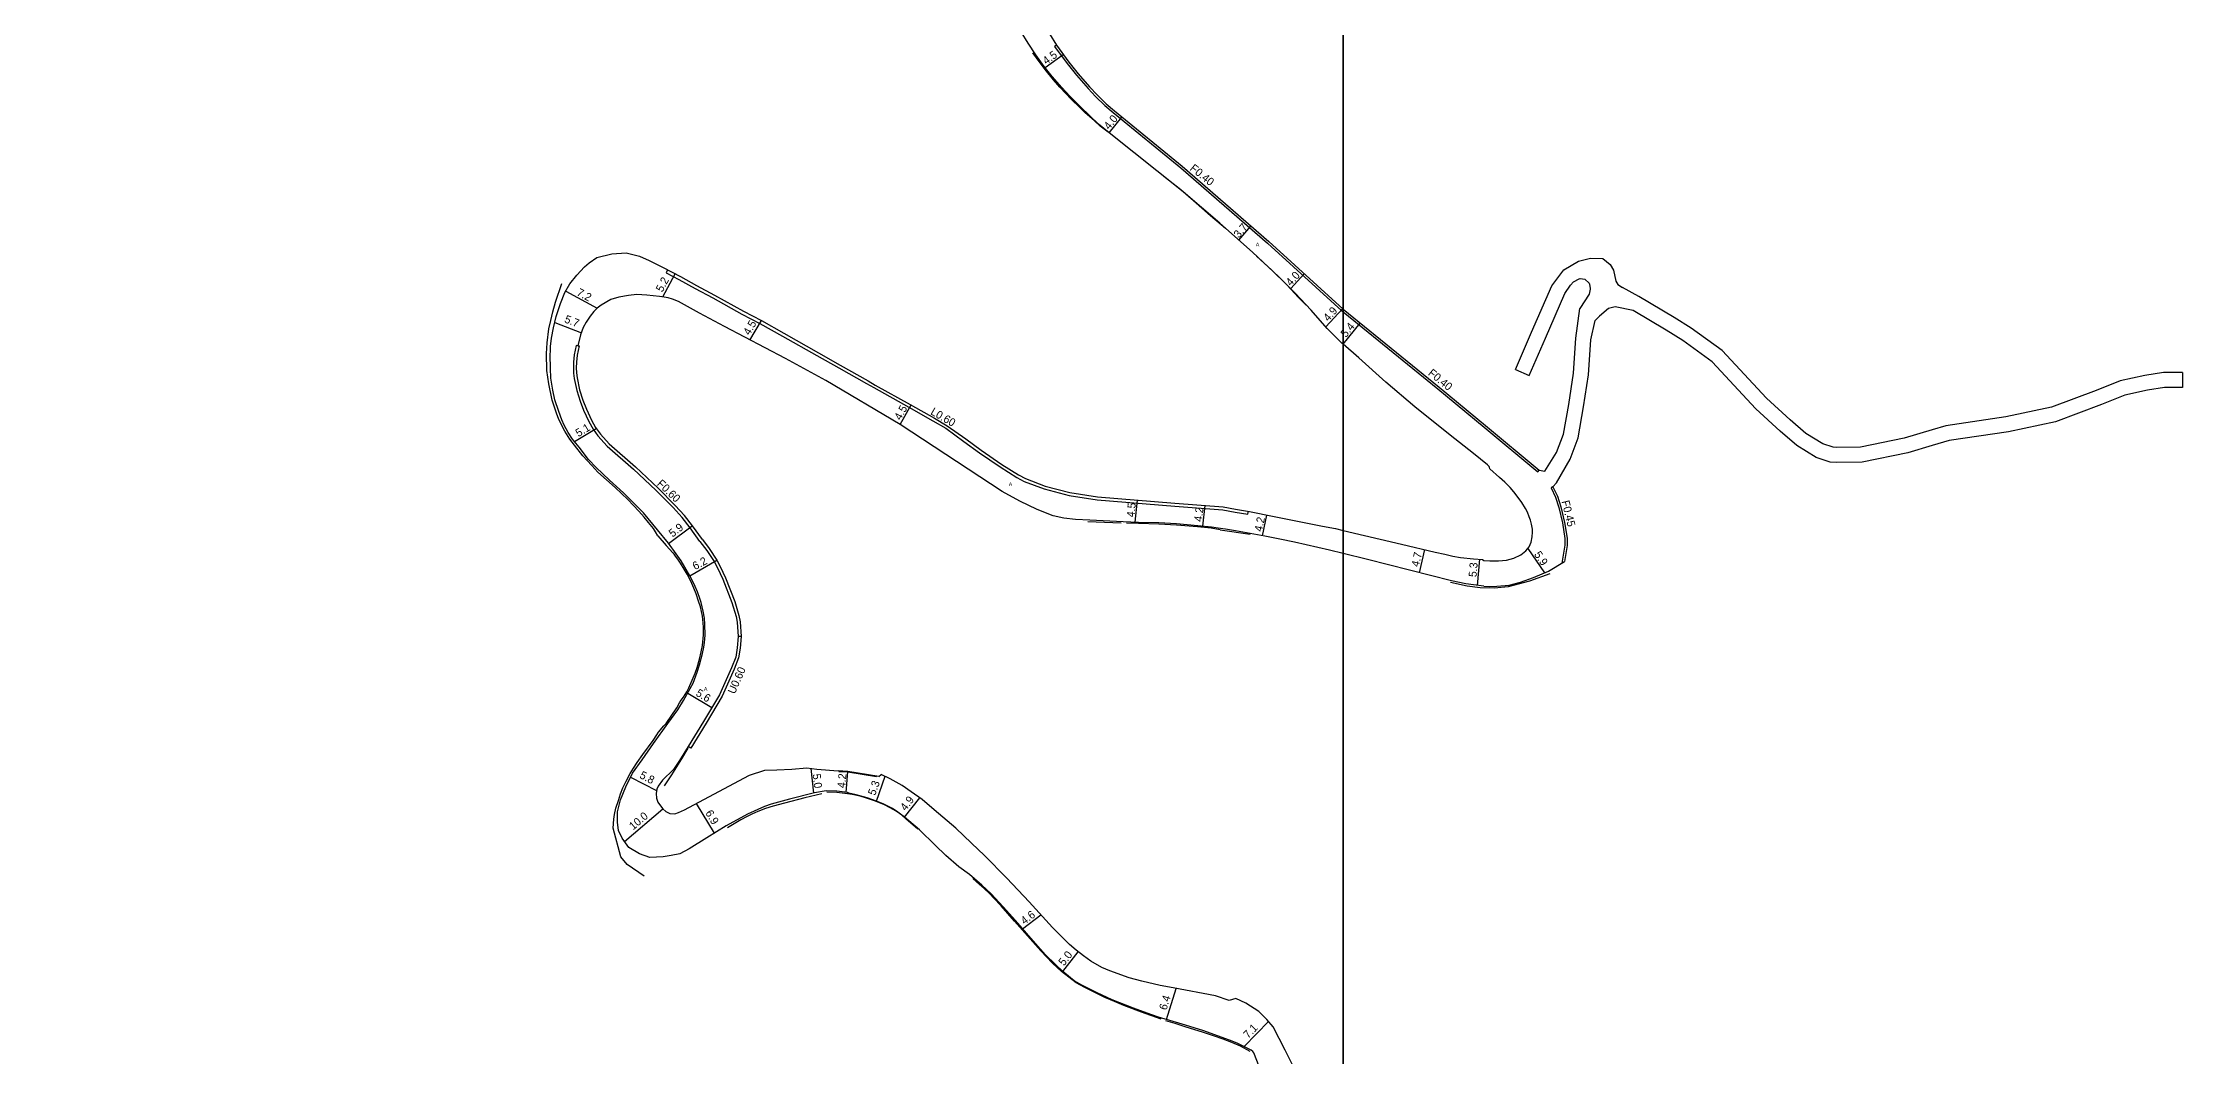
# Model space of a CAD drawing. Header units: metres. Extents: x -28000 to -24000, y -105000 to -102000.
# Drawn here: x -26660 to -26232, y -103681.4 to -103478.8 of the extents above; entities that cross this region are included whole.
import ezdxf

# ---------------------------------------------------------------- set-up
doc = ezdxf.new("R2010")
doc.units = ezdxf.units.M
doc.header["$LTSCALE"] = 2.5
for name, color, linetype in [('側溝・桝', 7, 'Continuous'), ('図郭', 7, 'Continuous'), ('幅員', 7, 'Continuous'), ('歩道・分離帯・安全施設', 7, 'Continuous'), ('舗装', 7, 'Continuous'), ('道路', 7, 'Continuous')]:
    doc.layers.add(name, color=color, linetype=linetype)
doc.styles.get("Standard").update_dxf_attribs({"font": ''})
doc.styles.add('YOKO_DECO', font='')
doc.styles.get('Standard').set_extended_font_data('@MS PGothic')
doc.styles.get('YOKO_DECO').set_extended_font_data('MS PGothic')

msp = doc.modelspace()

# ---------------------------------------------------------------- linework, layer by layer
at = {"layer": '側溝・桝'}
for points in [[(-26457.32, -103479.25), (-26457.66, -103479.5), (-26455.18, -103482.91), (-26453.28, -103485.25), (-26450.98, -103487.89), (-26449.47, -103489.49), (-26447.65, -103491.32), (-26445.96, -103492.72), (-26432.46, -103503.79), (-26415.13, -103518.84), (-26400.26, -103532.37), (-26400, -103532.58)], [(-26535.04, -103524.17), (-26535.35, -103524.74), (-26532.81, -103526.1), (-26529.57, -103527.9), (-26526.01, -103529.78), (-26520.2, -103533.01), (-26516.61, -103534.88), (-26512.11, -103537.43), (-26505.21, -103541.32), (-26500.84, -103543.78), (-26495.26, -103546.91), (-26493.83, -103547.71), (-26486.82, -103551.59), (-26482, -103554.32), (-26479.45, -103555.85), (-26475.79, -103558.46), (-26472.71, -103560.72), (-26468.56, -103563.58), (-26465.19, -103565.71), (-26463.77, -103566.45), (-26459.74, -103567.98), (-26454.73, -103569.3), (-26449.16, -103570.15)], [(-26400, -103532.58), (-26381.04, -103547.93), (-26371.75, -103555.62), (-26361.07, -103564.53), (-26360.8, -103564.2)], [(-26553, -103539.33), (-26553.32, -103539.26), (-26553.72, -103541.15), (-26553.87, -103542.61), (-26553.9, -103543.75), (-26553.84, -103544.84), (-26553.74, -103545.88), (-26553.21, -103548.29), (-26552.56, -103550.39), (-26551.85, -103552.22), (-26550.83, -103554.5), (-26549.94, -103555.99), (-26548.97, -103557.36), (-26547.16, -103559.39), (-26541.84, -103564.02), (-26537.39, -103568.23), (-26533.97, -103571.66), (-26532.15, -103573.67)], [(-26358.01, -103567.56), (-26358.4, -103567.75), (-26357.52, -103569.58), (-26356.87, -103571.67), (-26356.11, -103574.75), (-26355.63, -103577.87), (-26355.64, -103579.23), (-26356.21, -103582.79)], [(-26449.16, -103570.15), (-26433.65, -103571.38), (-26424.01, -103572.13)], [(-26424.01, -103572.13), (-26421.59, -103572.61), (-26419.01, -103573.01), (-26418.92, -103572.41)], [(-26528.58, -103578.45), (-26530.57, -103575.72), (-26532.15, -103573.67)], [(-26528.58, -103578.45), (-26527.24, -103580.25), (-26525.71, -103582.5), (-26525.08, -103583.71), (-26524.01, -103586), (-26522.19, -103590.68), (-26521.37, -103593.44), (-26521.16, -103594.62), (-26520.94, -103597.44)], [(-26520.34, -103597.45), (-26520.94, -103597.44), (-26521.13, -103599.73), (-26521.44, -103601.58), (-26522.29, -103603.75), (-26524.68, -103609.1), (-26527.88, -103614.47), (-26530.93, -103619.45)]]:
    msp.add_lwpolyline(points, dxfattribs=at)
at = {"layer": '図郭'}
for points in [[(-27200, -103800), (-26400, -103800), (-26400, -103200), (-27200, -103200)], [(-26400, -103800), (-25600, -103800), (-25600, -103200), (-26400, -103200)]]:
    msp.add_lwpolyline(points, close=True, dxfattribs=at)
at = {"layer": '幅員'}
for points in [[(-26459.57, -103483.75), (-26455.96, -103481.12)], [(-26446.76, -103496.75), (-26444.2, -103493.63)], [(-26420.81, -103518.22), (-26418.4, -103515.44)], [(-26536.02, -103529.57), (-26533.56, -103524.96)], [(-26410.45, -103527.93), (-26407.76, -103524.98)], [(-26555.43, -103528.43), (-26549.13, -103531.83)], [(-26403.41, -103535.59), (-26400.1, -103531.95)], [(-26557.6, -103534.68), (-26552.3, -103536.73)], [(-26518.59, -103538.21), (-26516.3, -103534.32)], [(-26400, -103539.01), (-26396.59, -103534.8)], [(-26488.56, -103555.11), (-26486.33, -103551.17)], [(-26553.68, -103558.46), (-26549.32, -103555.86)], [(-26441.54, -103574.63), (-26441.1, -103570.18)], [(-26428.05, -103575.42), (-26427.57, -103571.25)], [(-26534.84, -103578.86), (-26530.12, -103575.33)], [(-26416.07, -103577.31), (-26415.2, -103573.18)], [(-26384.71, -103584.71), (-26383.62, -103580.09)], [(-26363.04, -103579.86), (-26359.69, -103584.71)], [(-26530.58, -103585.35), (-26525.2, -103582.19)], [(-26373.13, -103587.26), (-26372.63, -103582.03)], [(-26531.02, -103608.79), (-26526.2, -103611.65)], [(-26506.43, -103623.84), (-26505.87, -103628.78)], [(-26542.47, -103625.61), (-26537.25, -103628.24)], [(-26499.37, -103628.63), (-26498.98, -103624.46)], [(-26493.31, -103630.37), (-26491.56, -103625.42)], [(-26543.68, -103638.45), (-26536.02, -103631.94)], [(-26529.35, -103630.88), (-26525.74, -103636.78)], [(-26487.65, -103633.58), (-26484.61, -103629.71)], [(-26464.07, -103655.89), (-26460.42, -103653.11)], [(-26456, -103664.46), (-26452.95, -103660.53)], [(-26435.32, -103674), (-26433.39, -103667.85)], [(-26419.75, -103679.46), (-26414.83, -103674.36)]]:
    msp.add_lwpolyline(points, dxfattribs=at)
at = {"layer": '歩道・分離帯・安全施設'}
for points in [[(-26446.94, -103496.63), (-26448.53, -103495.45), (-26449.73, -103494.34), (-26451.53, -103492.77), (-26452.64, -103491.73), (-26454.34, -103490.04), (-26456.59, -103487.64), (-26457.89, -103486.21), (-26459.29, -103484.46), (-26460.73, -103482.53), (-26462.01, -103480.76)], [(-26423.49, -103515.88), (-26426.52, -103513.35), (-26429.37, -103510.87), (-26432.46, -103508.2), (-26435.81, -103505.53)], [(-26407.36, -103531.26), (-26408.88, -103529.67), (-26411.24, -103527.17), (-26414.24, -103524.23), (-26417.27, -103521.43)], [(-26537.03, -103577.36), (-26537.48, -103576.54), (-26537.86, -103575.9), (-26538.89, -103574.65), (-26539.75, -103573.59), (-26540.81, -103572.4), (-26541.85, -103571.31), (-26543, -103570.11), (-26545.55, -103567.69), (-26548.97, -103564.6), (-26550.21, -103563.29), (-26552.01, -103561.34), (-26553.69, -103559.24), (-26554.57, -103558), (-26555.58, -103556.4), (-26556.77, -103554.08), (-26557.29, -103552.8), (-26558.12, -103550.19), (-26558.8, -103546.93), (-26559.19, -103544.29), (-26559.26, -103540.86), (-26559.13, -103538.75), (-26558.78, -103535.93), (-26558.43, -103534.3), (-26558.01, -103532.59), (-26557.44, -103530.65), (-26556.19, -103526.88)], [(-26444.39, -103574.81), (-26451.04, -103574.52)], [(-26424.54, -103576.14), (-26426.35, -103575.8), (-26429.08, -103575.56), (-26433.3, -103575.18), (-26436.81, -103575), (-26440.87, -103574.89), (-26443.32, -103574.78)], [(-26424.54, -103576.14), (-26418.59, -103577.04)], [(-26537.03, -103577.36), (-26535.33, -103579.29), (-26534.01, -103580.71), (-26533.68, -103581.13)], [(-26539.72, -103645.37), (-26543.12, -103643.03), (-26544.4, -103641.52), (-26545.92, -103635.76), (-26545.78, -103633.97), (-26545.66, -103633.07), (-26545.37, -103631.8), (-26544.9, -103630.23), (-26544.46, -103628.94), (-26543.97, -103627.69), (-26543.36, -103626.38), (-26542.53, -103624.87), (-26541.9, -103623.81), (-26541.12, -103622.64), (-26540, -103621.05), (-26537.96, -103618.24), (-26537.21, -103617.12), (-26536.86, -103616.6), (-26535.81, -103615.32), (-26535.36, -103614.88), (-26533.19, -103611.75), (-26532.66, -103610.72), (-26532.36, -103610.21), (-26531.9, -103609.57), (-26531.22, -103608.53), (-26530.8, -103607.7), (-26530.11, -103606.17), (-26529.55, -103604.8), (-26529.15, -103603.64), (-26528.65, -103601.97), (-26528.34, -103600.51), (-26528.06, -103599.29), (-26527.88, -103597.13), (-26527.87, -103595.64), (-26527.94, -103594.76), (-26528.09, -103593.43), (-26528.26, -103592.48), (-26528.5, -103591.52), (-26528.84, -103590.4), (-26529.35, -103588.92), (-26529.8, -103587.82), (-26530.4, -103586.42), (-26531.15, -103585.03), (-26531.73, -103584), (-26532.46, -103582.84), (-26532.99, -103582.04), (-26533.68, -103581.13)], [(-26378.48, -103586.62), (-26375.17, -103587.34), (-26372.54, -103587.68), (-26369.76, -103587.72), (-26366.94, -103587.44), (-26362.64, -103586.37), (-26358.59, -103584.84)], [(-26535.66, -103627.31), (-26534.23, -103625.12), (-26532.19, -103621.92), (-26530.97, -103619.81)], [(-26493.28, -103625.53), (-26498.99, -103624.61), (-26500.79, -103624.49)], [(-26504.18, -103628.89), (-26507.58, -103629.75), (-26511.71, -103630.76), (-26513.95, -103631.39), (-26515.46, -103631.85), (-26517.03, -103632.47), (-26518.19, -103632.97), (-26519.3, -103633.52), (-26520.4, -103634.12), (-26521.72, -103634.89), (-26523.09, -103635.73)], [(-26499.09, -103628.9), (-26501.24, -103628.62), (-26503.21, -103628.56)], [(-26484.99, -103635.99), (-26487.34, -103634.01), (-26488.23, -103633.21), (-26489.38, -103632.4), (-26490.58, -103631.7), (-26491.71, -103631.12), (-26493.47, -103630.39), (-26495.27, -103629.78), (-26496.55, -103629.37), (-26498.13, -103629.04), (-26499.09, -103628.9)], [(-26436.38, -103673.95), (-26440.29, -103672.6), (-26443.81, -103671.24), (-26445.72, -103670.46), (-26447.62, -103669.64), (-26449.25, -103668.85), (-26451.64, -103667.64), (-26453.38, -103666.69), (-26456.3, -103664.43), (-26458.11, -103662.75), (-26460.45, -103660.28), (-26463.09, -103657.29), (-26465.68, -103654.37), (-26468.34, -103651.31), (-26469.8, -103649.76), (-26470.63, -103648.9), (-26471.84, -103647.77), (-26472.7, -103647.02), (-26474.02, -103645.87)], [(-26418.54, -103680.4), (-26420.48, -103679.36), (-26422.21, -103678.61), (-26423.94, -103677.98), (-26425.89, -103677.3), (-26427.88, -103676.64), (-26431.59, -103675.48), (-26433.57, -103674.86), (-26435.42, -103674.27)]]:
    msp.add_lwpolyline(points, dxfattribs=at)
at = {"layer": '道路'}
for points in [[(-26400, -103539.01), (-26400.22, -103538.82), (-26403.17, -103535.87), (-26406.34, -103532.24), (-26409.54, -103528.86), (-26412.8, -103525.56), (-26418.09, -103520.64), (-26424.62, -103514.85), (-26431.96, -103508.56), (-26437.2, -103504.36), (-26446.43, -103497.02), (-26448.9, -103495.03), (-26452.5, -103491.57), (-26454.64, -103489.42), (-26456.25, -103487.71), (-26458.17, -103485.52), (-26459.73, -103483.54), (-26461.45, -103481.2), (-26462.98, -103478.84), (-26464.38, -103476.62)], [(-26458.69, -103476.96), (-26457.32, -103479.25), (-26454.85, -103482.66), (-26452.96, -103484.98), (-26450.67, -103487.61), (-26449.17, -103489.2), (-26447.36, -103491.01), (-26445.7, -103492.4), (-26432.18, -103503.47), (-26414.85, -103518.52), (-26400, -103532.04)], [(-26537.04, -103576.12), (-26539.87, -103572.75), (-26543.88, -103568.77), (-26546.69, -103566.21), (-26549.35, -103563.7), (-26550.85, -103562.08), (-26552.75, -103559.62), (-26554.06, -103557.99), (-26554.91, -103556.7), (-26555.71, -103555.25), (-26556.2, -103554.17), (-26556.83, -103552.52), (-26557.63, -103550.18), (-26558.01, -103548.2), (-26558.43, -103545.8), (-26558.47, -103543.82), (-26558.47, -103543.02), (-26558.55, -103542.03), (-26558.49, -103539.47), (-26558.24, -103537.85), (-26557.85, -103535.79), (-26557.33, -103533.49), (-26556.46, -103530.89), (-26555.59, -103528.72), (-26554.59, -103526.94), (-26553.17, -103525.2), (-26551.66, -103523.56), (-26550.74, -103522.74), (-26549.19, -103521.7), (-26546.23, -103520.94), (-26543.33, -103520.74), (-26540.64, -103521.45), (-26538.71, -103522.3), (-26535.94, -103523.69), (-26532.5, -103525.53), (-26529.26, -103527.33), (-26525.7, -103529.21), (-26519.9, -103532.44), (-26516.3, -103534.32), (-26511.8, -103536.86), (-26504.9, -103540.76), (-26500.53, -103543.22), (-26494.94, -103546.34), (-26493.53, -103547.19), (-26486.53, -103551.06), (-26481.7, -103553.8), (-26479.12, -103555.35), (-26475.44, -103557.97), (-26472.36, -103560.22), (-26468.23, -103563.08), (-26464.88, -103565.18), (-26463.52, -103565.9), (-26459.55, -103567.4), (-26454.61, -103568.7), (-26449.09, -103569.55)], [(-26365.51, -103544.07), (-26362.29, -103536.65), (-26358.27, -103527.35), (-26355.85, -103524.18), (-26352.93, -103522.44), (-26350.52, -103521.82)], [(-26350.52, -103521.82), (-26348.02, -103521.91), (-26346.58, -103523.13), (-26345.91, -103524.24), (-26345.47, -103526.45), (-26345.03, -103527.12), (-26344.14, -103527.67)], [(-26450.63, -103574.23), (-26453.48, -103574.11), (-26455.83, -103573.82), (-26457.97, -103573.37), (-26461.15, -103572.07), (-26464.64, -103570.38), (-26468.18, -103568.5), (-26488.56, -103555.11), (-26503.41, -103546.28), (-26511.5, -103541.92), (-26523.7, -103535.52), (-26528.65, -103532.86), (-26532.86, -103530.53), (-26534.04, -103530.03), (-26534.94, -103529.77), (-26535.72, -103529.61), (-26536.64, -103529.49), (-26539.21, -103529.21), (-26541.18, -103529.12), (-26542.85, -103529.28), (-26544.81, -103529.62), (-26546.38, -103530.13), (-26548.33, -103531.22), (-26549.13, -103531.83), (-26549.82, -103532.51), (-26550.54, -103533.46), (-26551.33, -103534.62), (-26551.91, -103535.71), (-26552.48, -103537.19), (-26553, -103539.33), (-26552.74, -103539.38), (-26553.14, -103541.24), (-26553.28, -103542.64), (-26553.31, -103543.74), (-26553.24, -103544.79), (-26553.15, -103545.79), (-26552.64, -103548.14), (-26552, -103550.2), (-26551.3, -103551.99), (-26550.3, -103554.23), (-26549.44, -103555.66), (-26548.5, -103556.99), (-26546.74, -103558.97), (-26541.45, -103563.58), (-26536.97, -103567.81), (-26533.54, -103571.25), (-26531.69, -103573.3)], [(-26362.75, -103545.27), (-26359.54, -103537.85), (-26355.66, -103528.88), (-26354.54, -103527.22), (-26353.89, -103526.56), (-26352.77, -103525.94), (-26352.56, -103525.9), (-26351.67, -103526.01), (-26350.77, -103526.84), (-26350.68, -103527), (-26350.56, -103527.88), (-26350.57, -103528), (-26350.79, -103529), (-26352.67, -103531.87)], [(-26232.16, -103544.68), (-26235.95, -103544.68), (-26239.7, -103545.28), (-26244.57, -103546.35), (-26249.41, -103548.31), (-26258.36, -103551.65), (-26267.47, -103553.57), (-26279.43, -103555.35), (-26282.17, -103556.16), (-26287.81, -103557.81), (-26296.51, -103559.61), (-26301.27, -103559.71), (-26301.99, -103559.64), (-26304.08, -103558.97), (-26307.44, -103556.86), (-26310.56, -103554.16), (-26315.31, -103549.83), (-26324.17, -103540.29), (-26330.38, -103535.81), (-26333.81, -103533.68), (-26340.84, -103529.49), (-26344.14, -103527.67)], [(-26400, -103532.04), (-26399.99, -103532.05), (-26380.78, -103547.61), (-26371.48, -103555.3), (-26360.8, -103564.2)], [(-26360.8, -103564.2), (-26359.62, -103564.41), (-26357.29, -103560.71), (-26355.92, -103556.99), (-26354.86, -103551.09), (-26353.89, -103544.83), (-26353.44, -103537.82), (-26352.67, -103531.87)], [(-26345.56, -103531.53), (-26346.91, -103531.88), (-26348.69, -103533.43), (-26349.57, -103534.31)], [(-26232.16, -103547.68), (-26235.71, -103547.68), (-26239.14, -103548.23), (-26243.68, -103549.23), (-26248.33, -103551.11), (-26257.52, -103554.54), (-26266.94, -103556.52), (-26278.78, -103558.29), (-26282.17, -103559.28), (-26287.09, -103560.72), (-26296.17, -103562.6), (-26301.38, -103562.71), (-26302.59, -103562.6), (-26305.36, -103561.71), (-26309.24, -103559.28), (-26312.56, -103556.4), (-26317.43, -103551.96), (-26326.17, -103542.55), (-26332.06, -103538.3), (-26335.38, -103536.23), (-26341.95, -103532.31), (-26345.56, -103531.53)], [(-26358.01, -103567.56), (-26357.34, -103566.75), (-26354.57, -103561.99), (-26353.01, -103557.78), (-26351.9, -103551.58), (-26350.91, -103545.16), (-26350.46, -103538.19), (-26349.57, -103534.31)], [(-26362.1, -103576.64), (-26362.13, -103575.98), (-26362.32, -103575.01), (-26362.51, -103574.21), (-26362.76, -103573.52), (-26363.11, -103572.64), (-26363.52, -103571.87), (-26364.27, -103570.66), (-26364.97, -103569.68), (-26365.86, -103568.54), (-26366.59, -103567.71), (-26367.62, -103566.64), (-26368.7, -103565.66), (-26370.63, -103563.92), (-26370.69, -103563.71), (-26370.79, -103563.47), (-26371.13, -103563.18), (-26373.88, -103560.91), (-26378.6, -103557.2), (-26385.62, -103551.53), (-26391.46, -103546.59), (-26396.83, -103541.76), (-26400, -103539.01)], [(-26365.51, -103544.07), (-26362.75, -103545.27)], [(-26232.16, -103544.68), (-26232.16, -103547.68)], [(-26358.01, -103567.56), (-26357.11, -103569.42), (-26356.45, -103571.55), (-26355.68, -103574.66), (-26355.19, -103577.84), (-26355.2, -103579.26), (-26355.72, -103582.5)], [(-26449.09, -103569.55), (-26433.6, -103570.78), (-26423.97, -103571.53)], [(-26423.97, -103571.53), (-26421.49, -103572.01), (-26418.67, -103572.45), (-26413.79, -103573.48), (-26408.42, -103574.52), (-26404.08, -103575.42), (-26401.53, -103575.9), (-26400, -103576.26)], [(-26533.31, -103580.96), (-26534.86, -103578.83), (-26537.04, -103576.12)], [(-26528.1, -103578.1), (-26530.1, -103575.36), (-26531.69, -103573.3)], [(-26424.5, -103575.89), (-26426.32, -103575.58), (-26429.06, -103575.33), (-26433.28, -103574.96), (-26436.8, -103574.77), (-26440.86, -103574.66), (-26443.99, -103574.52), (-26450.63, -103574.23)], [(-26400, -103580.89), (-26402.73, -103580.22), (-26409.73, -103578.63), (-26412.65, -103577.98), (-26415.63, -103577.39), (-26421.5, -103576.33), (-26423.5, -103576), (-26424.5, -103575.89)], [(-26400, -103576.26), (-26388.29, -103578.99), (-26381.56, -103580.58), (-26379.64, -103581.02), (-26378.02, -103581.38), (-26376.5, -103581.65), (-26373.88, -103581.91), (-26372.11, -103582.08), (-26371.87, -103582.25)], [(-26371.87, -103582.25), (-26370.61, -103582.34), (-26368.91, -103582.35), (-26367.3, -103582.18), (-26365.85, -103581.8), (-26364.46, -103581.12), (-26363.43, -103580.31), (-26362.76, -103579.54), (-26362.35, -103578.58), (-26362.15, -103577.56), (-26362.1, -103576.64)], [(-26514.36, -103630.99), (-26515.65, -103631.45), (-26519.1, -103632.97), (-26523.32, -103635.3), (-26527.23, -103637.69), (-26530.71, -103639.9), (-26532.62, -103640.9), (-26534.37, -103641.27), (-26535.92, -103641.52), (-26538.61, -103641.62), (-26540.68, -103640.92), (-26542.82, -103639.68), (-26544.12, -103637.81), (-26544.87, -103636.25), (-26545.1, -103634.6), (-26545.1, -103632.55), (-26544.46, -103630.1), (-26543.42, -103627.5), (-26542.04, -103624.78), (-26540.14, -103622.1), (-26537.87, -103618.89), (-26534.98, -103614.89), (-26533.02, -103612.11), (-26531.87, -103610.27), (-26530.51, -103607.89), (-26529.96, -103606.79), (-26529.15, -103604.62), (-26528.67, -103603.12), (-26528.09, -103600.87), (-26527.84, -103599.6), (-26527.67, -103598.66), (-26527.57, -103597.17), (-26527.61, -103594.98), (-26527.69, -103593.8), (-26527.95, -103592.37), (-26528.36, -103590.64), (-26528.58, -103589.87), (-26529.09, -103588.55), (-26529.52, -103587.48), (-26529.92, -103586.6), (-26530.58, -103585.35), (-26532.36, -103582.32), (-26533.31, -103580.96)], [(-26528.1, -103578.1), (-26526.76, -103579.9), (-26525.2, -103582.19), (-26524.55, -103583.45), (-26523.46, -103585.77), (-26521.63, -103590.49), (-26520.79, -103593.3), (-26520.57, -103594.55), (-26520.34, -103597.45), (-26520.54, -103599.8), (-26520.87, -103601.74), (-26521.74, -103603.98), (-26524.16, -103609.38), (-26527.37, -103614.78), (-26530.42, -103619.76), (-26530.95, -103619.44), (-26532.67, -103622.28), (-26533.89, -103624.05), (-26536.05, -103626.19), (-26536.92, -103627.42), (-26537.21, -103628.02), (-26537.36, -103628.83), (-26537.27, -103629.78), (-26536.99, -103630.57), (-26536.49, -103631.33), (-26536.02, -103631.94), (-26535.38, -103632.46), (-26534.58, -103632.85), (-26533.61, -103632.92), (-26532.9, -103632.68), (-26531.67, -103632.13), (-26520.84, -103626.3), (-26518.67, -103625.16), (-26515.63, -103624.21)], [(-26371.81, -103587.43), (-26375.45, -103586.95), (-26378.32, -103586.31), (-26395.07, -103582.1), (-26400, -103580.89)], [(-26371.81, -103587.43), (-26370.67, -103587.48), (-26369.22, -103587.39), (-26366.79, -103587.2), (-26364.48, -103586.59), (-26361.89, -103585.64), (-26358.93, -103584.39), (-26355.72, -103582.5)], [(-26515.63, -103624.21), (-26513.2, -103624.13), (-26510.22, -103623.98), (-26507.2, -103623.74), (-26505.24, -103623.99), (-26500.96, -103624.33)], [(-26492.81, -103625.48), (-26498.98, -103624.46), (-26500.96, -103624.33)], [(-26492.81, -103625.48), (-26492.36, -103625.03)], [(-26407.92, -103687.51), (-26411.59, -103680.16), (-26413.99, -103675.48), (-26415.2, -103674), (-26416.81, -103672.44), (-26419.46, -103670.8), (-26421.4, -103669.81), (-26422.78, -103670.22), (-26425.49, -103669.33), (-26433.99, -103667.73), (-26436.59, -103667.25), (-26440.25, -103666.36), (-26442.75, -103665.7), (-26446.6, -103664.33), (-26448.21, -103663.61), (-26450.39, -103662.37), (-26451.92, -103661.33), (-26453.38, -103660.2), (-26454.71, -103659.06), (-26456.45, -103657.34), (-26458.1, -103655.66), (-26462.76, -103650.52), (-26467.25, -103645.76), (-26471.67, -103641.23), (-26474.29, -103638.77), (-26477.45, -103635.77), (-26481.74, -103632.13), (-26484.12, -103630.05), (-26486.35, -103628.49), (-26488.18, -103627.26), (-26490.52, -103625.91), (-26492.36, -103625.03)], [(-26499.1, -103628.66), (-26501.22, -103628.37), (-26503.37, -103628.29), (-26505.7, -103628.74), (-26510.66, -103629.96), (-26514.36, -103630.99)], [(-26498.82, -103628.79), (-26499.1, -103628.66)], [(-26416.76, -103683.45), (-26417.82, -103680.67), (-26418.01, -103680.41), (-26418.36, -103680.17), (-26421.02, -103678.81), (-26422.13, -103678.34), (-26427.86, -103676.31), (-26431.51, -103675.15), (-26435.32, -103674), (-26436.03, -103673.81), (-26437.07, -103673.51), (-26439.16, -103672.78), (-26441.88, -103671.79), (-26446.15, -103670.13), (-26449.14, -103668.7), (-26452.22, -103667.19), (-26453.74, -103666.29), (-26456, -103664.46), (-26457.56, -103662.99), (-26459.48, -103661.09), (-26461.96, -103658.32), (-26465.5, -103654.24), (-26467.96, -103651.49), (-26470.34, -103648.9), (-26472.23, -103647.2), (-26474.71, -103645.04), (-26476.8, -103643.48), (-26479.4, -103641.23), (-26481.58, -103639.18), (-26484.68, -103636.13), (-26487.65, -103633.58), (-26488.99, -103632.57), (-26490.09, -103631.86), (-26491.83, -103631), (-26493.31, -103630.37), (-26495.18, -103629.72), (-26497.32, -103629.09), (-26498.82, -103628.79)]]:
    msp.add_lwpolyline(points, dxfattribs=at)

# ---------------------------------------------------------------- texts
at = {"layer": '側溝・桝'}
for s, rotation, p in [('F0.40', 321, (-26430.74, -103504.12)), ('F0.40', 321, (-26383.11, -103545.06)), ('L0.60', 330, (-26482.61, -103552.97)), ('F0.60', 316, (-26537.29, -103567.07)), ('F0.45', 284, (-26356.33, -103570.46)), ('U0.60', 66, (-26521.64, -103609.1))]:
    msp.add_text(s, height=1.6, rotation=rotation, dxfattribs=at).set_placement(p)
at = {"layer": '幅員'}
for s, rotation, p in [('4.5', 36, (-26459.34, -103483.23)), ('4.0', 51, (-26446.75, -103496.27)), ('3.7', 49, (-26420.83, -103517.94)), ('4.0', 48, (-26410.42, -103527.53)), ('7.2', 332, (-26553.37, -103529.17)), ('5.2', 62, (-26536.09, -103528.74)), ('5.7', 339, (-26555.81, -103534.64)), ('4.9', 48, (-26402.94, -103534.61)), ('4.5', 60, (-26518.67, -103537.38)), ('5.4', 51, (-26399.4, -103537.8)), ('5.1', 31, (-26552.87, -103557.64)), ('4.5', 61, (-26488.45, -103554.35)), ('4.5', 84.4243, (-26441.7, -103573.68)), ('4.2', 83.4507, (-26428.21, -103574.6)), ('5.9', 37, (-26534.07, -103577.71)), ('4.2', 78, (-26416.2, -103576.61)), ('4.7', 77, (-26384.84, -103583.64)), ('5.9', 304.552, (-26361.88, -103581.09)), ('6.2', 28, (-26529.55, -103584.23)), ('5.3', 85, (-26373.31, -103585.64)), ('5.6', 329, (-26529.56, -103609.2)), ('5.8', 333, (-26540.79, -103625.7)), ('5.0', 276.4993, (-26506.05, -103624.99)), ('4.2', 84.5303, (-26499.55, -103627.82)), ('5.3', 70, (-26493.56, -103629.37)), ('6.9', 301, (-26527.57, -103632.74)), ('4.9', 52, (-26487.45, -103632.45)), ('10.0', 40, (-26541.93, -103636.24)), ('4.6', 37, (-26463.7, -103655.15)), ('5.0', 52, (-26455.79, -103663.42)), ('6.4', 73, (-26435.3, -103672.27)), ('7.1', 46, (-26418.95, -103677.94))]:
    msp.add_text(s, height=1.6, rotation=rotation, dxfattribs=at).set_placement(p)
at = {"layer": '舗装', "style": 'YOKO_DECO'}
for p in [(-26417.43, -103519.47, 647.75), (-26466.83, -103567.4, 627.17), (-26527.78, -103608.33, 608.62)]:
    msp.add_text('A', height=0.75, dxfattribs=at).set_placement(p)

doc.saveas('drawing.dxf')
